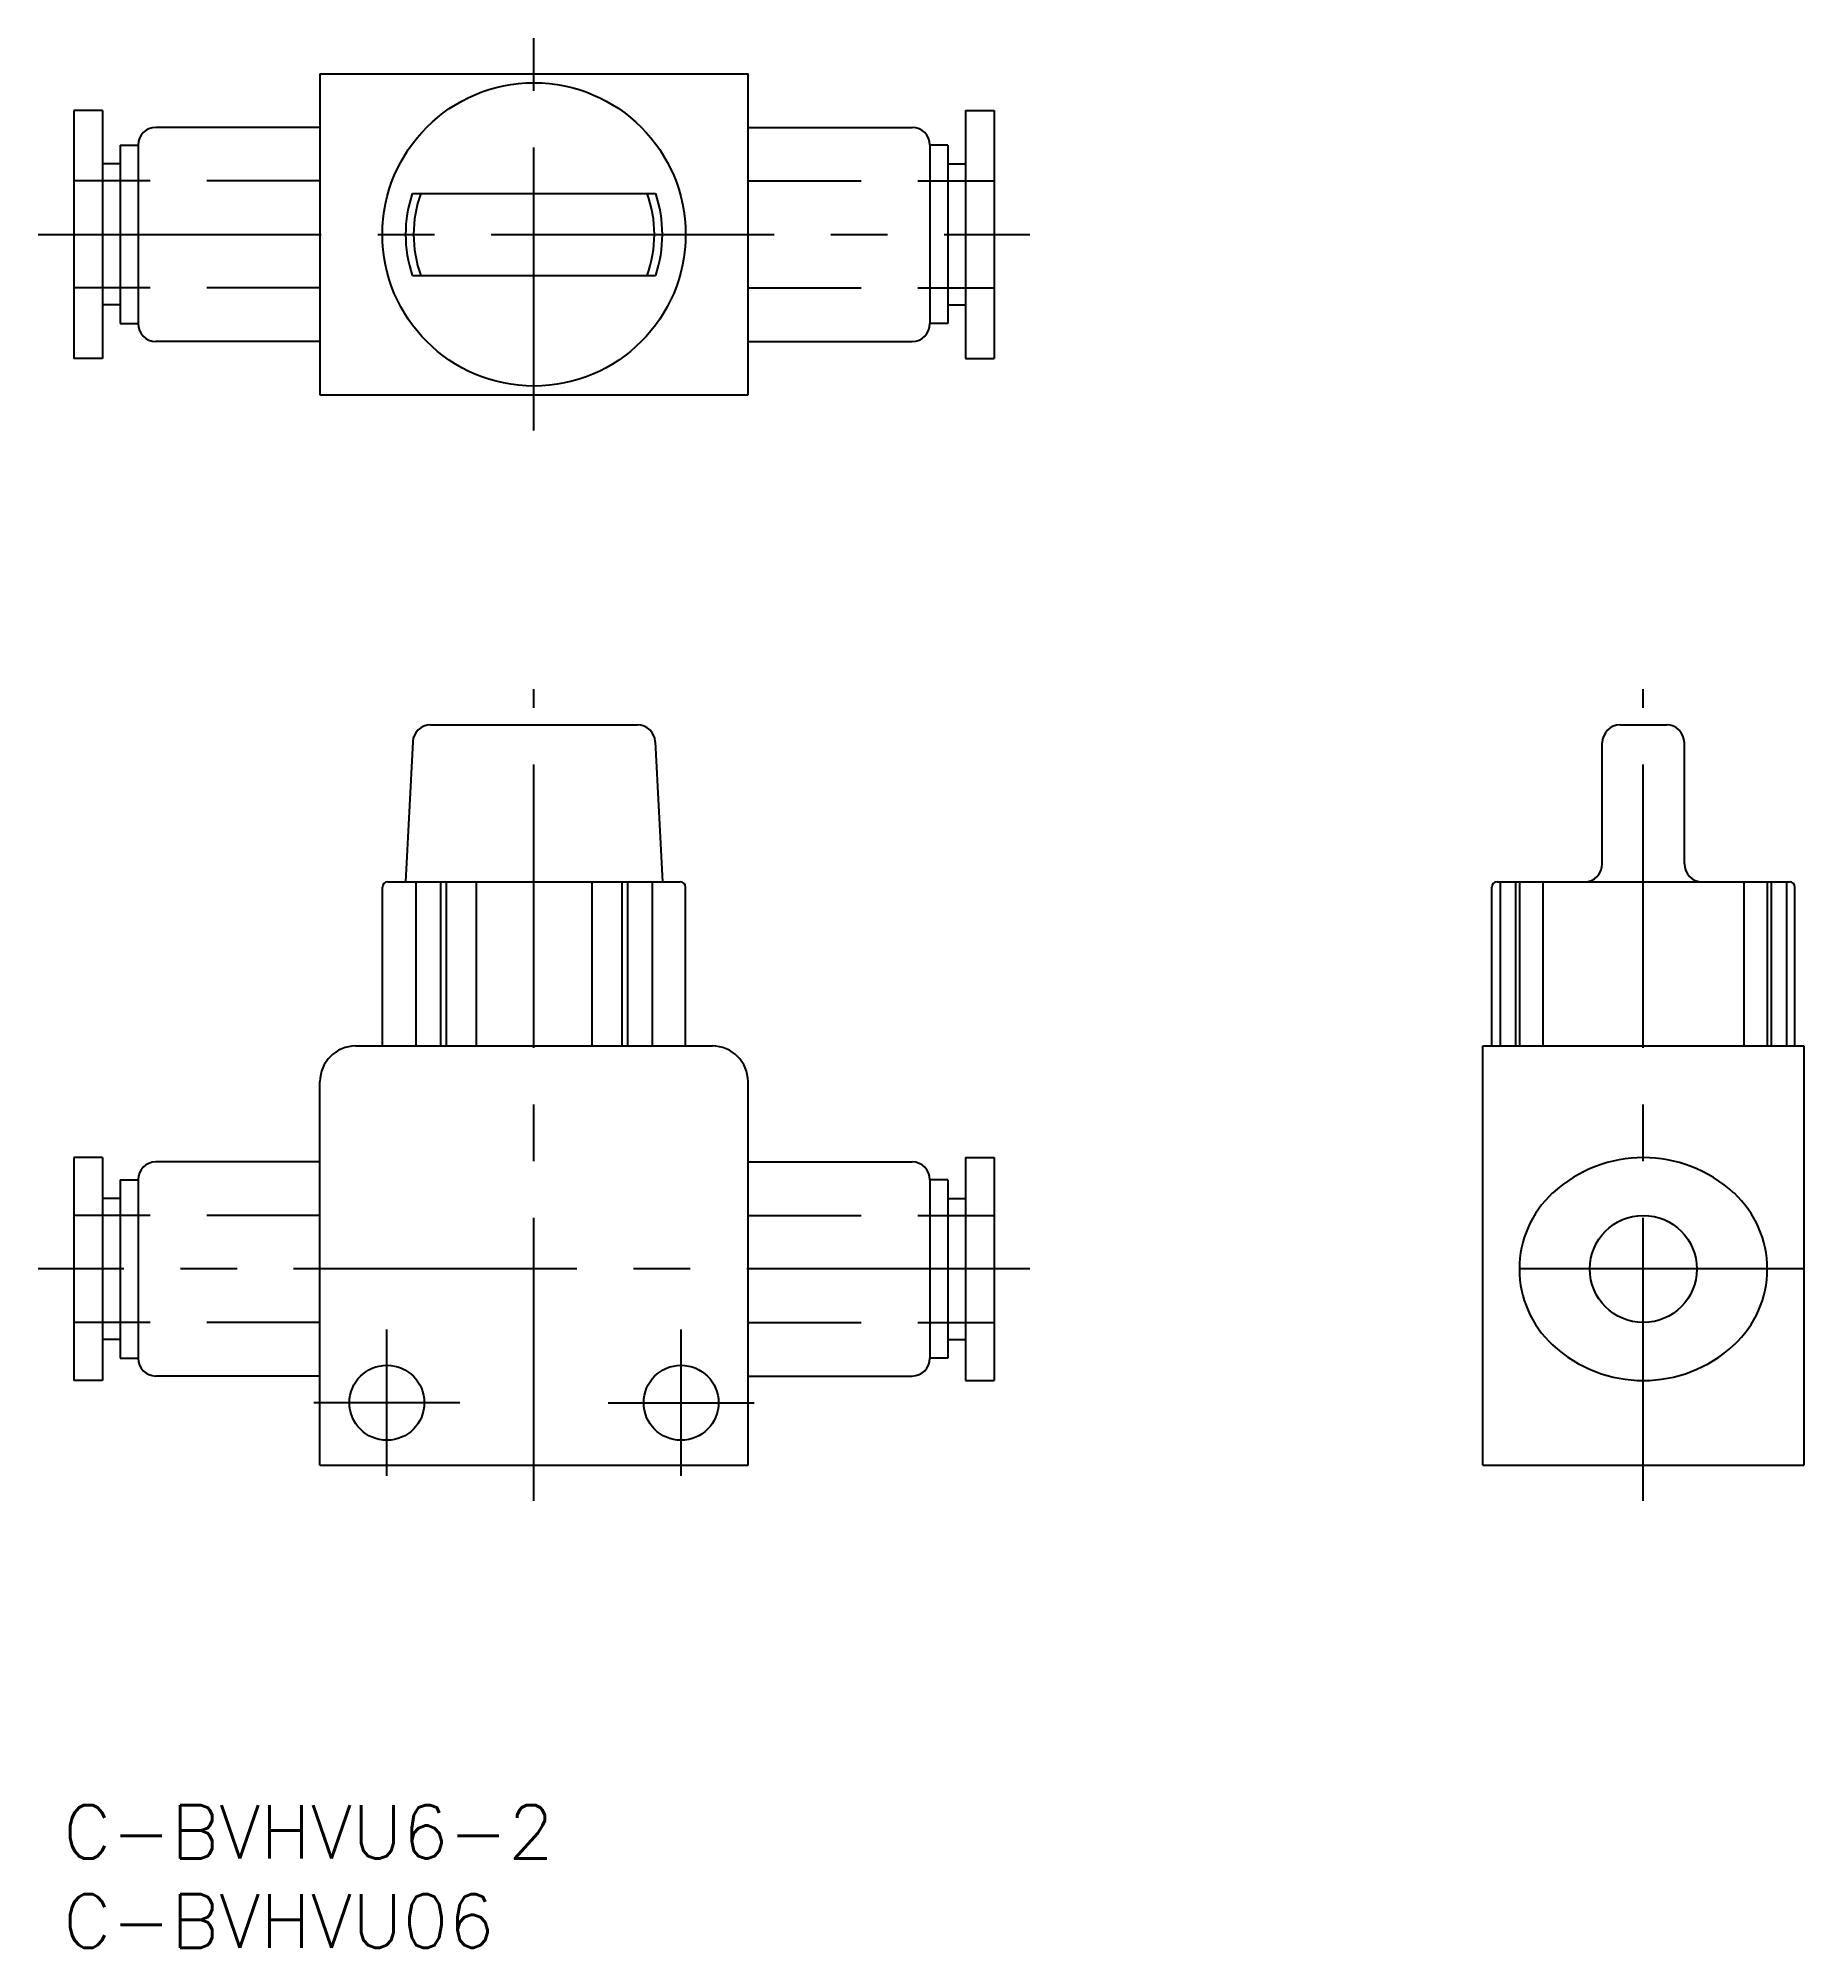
# Model space of a CAD drawing. Extents: x -1 to 98, y -8 to 99.
import ezdxf
from ezdxf.enums import TextEntityAlignment as Align

# ---------------------------------------------------------------- set-up
doc = ezdxf.new("R2010")
doc.units = 0
doc.header["$LTSCALE"] = 0.5
doc.linetypes.add('CENTER', pattern=[50.8, 31.75, -6.35, 6.35, -6.35])
doc.linetypes.add('DASHED', pattern=[19.05, 12.7, -6.35])
doc.layers.get('0').update_dxf_attribs({"linetype": 'CONTINUOUS'})
doc.layers.add('CENTER', color=1, linetype='CENTER')
doc.styles.get("Standard").update_dxf_attribs({"font": 'txt.shx', "height": 3, "bigfont": 'bigfont.shx'})

msp = doc.modelspace()

# ---------------------------------------------------------------- linework, layer by layer
at = {"color": 7, "linetype": 'CONTINUOUS'}
for p, q in [((14.4, 97.04), (14.4, 79.04)), ((14.4, 97.04), (38.4, 97.04)), ((38.4, 79.04), (38.4, 97.04)), ((2.2, 94.99), (0.6, 94.99)), ((0.6, 94.99), (0.6, 81.09)), ((2.2, 94.99), (2.2, 81.09)), ((50.6, 94.99), (52.2, 94.99)), ((50.6, 94.99), (50.6, 81.09)), ((52.2, 94.99), (52.2, 81.09)), ((14.4, 94.04), (5.2, 94.04)), ((38.4, 94.04), (47.6, 94.04)), ((3.2, 93.04), (3.2, 83.04)), ((3.2, 93.04), (4.2, 93.04)), ((4.2, 93.04), (4.2, 83.04)), ((49.6, 93.04), (48.6, 93.04)), ((48.6, 93.04), (48.6, 83.04)), ((49.6, 93.04), (49.6, 83.04)), ((3.2, 91.99), (2.2, 91.99)), ((49.6, 91.99), (50.6, 91.99)), ((19.58, 90.34), (33.22, 90.34)), ((19.58, 85.74), (33.22, 85.74)), ((3.2, 84.09), (2.2, 84.09)), ((49.6, 84.09), (50.6, 84.09)), ((3.2, 83.04), (4.2, 83.04)), ((49.6, 83.04), (48.6, 83.04)), ((14.4, 82.04), (5.2, 82.04)), ((38.4, 82.04), (47.6, 82.04)), ((2.2, 81.09), (0.6, 81.09)), ((50.6, 81.09), (52.2, 81.09)), ((14.4, 79.04), (38.4, 79.04)), ((20.6, 60.55), (32.2, 60.55)), ((87.3, 60.55), (89.9, 60.55)), ((19.6, 59.6), (19.2, 51.75)), ((33.2, 59.6), (33.6, 51.75)), ((86.3, 52.75), (86.3, 59.55)), ((90.9, 52.75), (90.9, 59.55)), ((17.9, 42.55), (17.9, 51.45)), ((18.2, 51.75), (34.6, 51.75)), ((19.77, 51.75), (19.77, 42.55)), ((21.15, 51.75), (21.15, 42.55)), ((21.48, 51.75), (21.48, 42.55)), ((23.16, 51.75), (23.16, 42.55)), ((29.64, 51.75), (29.64, 42.55)), ((31.32, 51.75), (31.32, 42.55)), ((31.65, 51.75), (31.65, 42.55)), ((33.03, 51.75), (33.03, 42.55)), ((34.9, 42.55), (34.9, 51.45)), ((80.1, 42.55), (80.1, 51.45)), ((80.4, 51.75), (96.8, 51.75)), ((80.58, 51.75), (80.58, 42.55)), ((81.43, 51.75), (81.43, 42.55)), ((81.66, 51.75), (81.66, 42.55)), ((82.96, 51.75), (82.96, 42.55)), ((94.24, 51.75), (94.24, 42.55)), ((95.54, 51.75), (95.54, 42.55)), ((95.77, 51.75), (95.77, 42.55)), ((96.62, 51.75), (96.62, 42.55)), ((97.1, 42.55), (97.1, 51.45)), ((16.4, 42.55), (36.4, 42.55)), ((79.6, 19.05), (79.6, 42.55)), ((79.6, 42.55), (97.6, 42.55)), ((97.6, 42.55), (97.6, 19.05)), ((14.4, 19.05), (14.4, 40.55)), ((38.4, 19.05), (38.4, 40.55)), ((2.2, 36.3), (0.6, 36.3)), ((0.6, 36.3), (0.6, 23.8)), ((2.2, 36.3), (2.2, 23.8)), ((14.4, 36.05), (5.2, 36.05)), ((38.4, 36.05), (47.6, 36.05)), ((50.6, 36.3), (52.2, 36.3)), ((50.6, 36.3), (50.6, 23.8)), ((52.2, 36.3), (52.2, 23.8)), ((3.2, 35.05), (3.2, 25.05)), ((3.2, 35.05), (4.2, 35.05)), ((4.2, 35.05), (4.2, 25.05)), ((49.6, 35.05), (48.6, 35.05)), ((48.6, 35.05), (48.6, 25.05)), ((49.6, 35.05), (49.6, 25.05)), ((3.2, 34), (2.2, 34)), ((49.6, 34), (50.6, 34)), ((3.2, 26.1), (2.2, 26.1)), ((49.6, 26.1), (50.6, 26.1)), ((3.2, 25.05), (4.2, 25.05)), ((49.6, 25.05), (48.6, 25.05)), ((2.2, 23.8), (0.6, 23.8)), ((14.4, 24.05), (5.2, 24.05)), ((38.4, 24.05), (47.6, 24.05)), ((50.6, 23.8), (52.2, 23.8)), ((14.4, 19.05), (38.4, 19.05)), ((79.6, 19.05), (97.6, 19.05))]:
    msp.add_line(p, q, dxfattribs=at)
at = {"color": 3, "linetype": 'DASHED'}
for p, q in [((14.4, 91.04), (0.6, 91.04)), ((38.4, 91.04), (52.2, 91.04)), ((14.4, 85.04), (0.6, 85.04)), ((38.4, 85.04), (52.2, 85.04)), ((14.4, 33.05), (0.6, 33.05)), ((38.4, 33.05), (52.2, 33.05)), ((14.4, 27.05), (0.6, 27.05)), ((38.4, 27.05), (52.2, 27.05))]:
    msp.add_line(p, q, dxfattribs=at)
at = {"color": 7, "linetype": 'CONTINUOUS'}
for centre, radius in [((26.4, 88.04), 8.5), ((88.6, 30.05), 3), ((18.15, 22.55), 2.1), ((34.65, 22.55), 2.1)]:
    msp.add_circle(centre, radius, dxfattribs=at)
for centre, radius, start, end in [((5.2, 93.04), 1, 90, 180), ((47.6, 93.04), 1, 0, 90), ((26.4, 88.04), 7.2, 161.3707, 198.6293), ((26.4, 88.04), 6.75, 160.078, 199.922), ((26.4, 88.04), 6.75, 340.078, 19.922), ((26.4, 88.04), 7.2, 341.3707, 18.6293), ((5.2, 83.04), 1, 180, 270), ((47.6, 83.04), 1, 270, 0), ((20.6, 59.55), 1, 90, 177.0727), ((32.2, 59.55), 1, 2.9273, 90), ((87.3, 59.55), 1, 90, 180), ((89.9, 59.55), 1, 0, 90), ((85.3, 52.75), 1, 270, 0), ((91.9, 52.75), 1, 180, 270), ((18.2, 51.45), 0.3, 90, 180), ((34.6, 51.45), 0.3, 360, 90), ((80.4, 51.45), 0.3, 90, 180), ((96.8, 51.45), 0.3, 360, 90), ((16.4, 40.55), 2, 90, 180), ((36.4, 40.55), 2, 0, 90), ((5.2, 35.05), 1, 90, 180), ((47.6, 35.05), 1, 0, 90), ((88.6, 28.8), 7.49, 47.2588, 132.7412), ((87.45, 30.05), 5.8, 132.7412, 227.2588), ((89.75, 30.05), 5.8, 312.7412, 47.2588), ((88.6, 31.29), 7.49, 227.2588, 312.7412), ((5.2, 25.05), 1, 180, 270), ((47.6, 25.05), 1, 270, 0)]:
    msp.add_arc(centre, radius, start, end, dxfattribs=at)
at = {"layer": 'CENTER', "color": 1, "linetype": 'CENTER'}
for p, q in [((26.4, 77.04), (26.4, 99.04)), ((-1.4, 88.04), (54.2, 88.04)), ((26.4, 17.05), (26.4, 62.55)), ((88.6, 17.05), (88.6, 62.55)), ((54.2, 30.05), (-1.4, 30.05)), ((97.6, 30.05), (79.65, 30.05)), ((18.15, 18.45), (18.15, 26.65)), ((34.65, 18.45), (34.65, 26.65)), ((22.25, 22.55), (14.05, 22.55)), ((30.55, 22.55), (38.75, 22.55))]:
    msp.add_line(p, q, dxfattribs=at)

# ---------------------------------------------------------------- texts
at = {"color": 7, "linetype": 'CONTINUOUS'}
for s, p in [('C-BVHVU6-2', (0, 0)), ('C-BVHVU06', (0, -5))]:
    msp.add_text(s, height=3, dxfattribs=at).set_placement(p, align=Align.TOP_LEFT)

doc.saveas('drawing.dxf')
